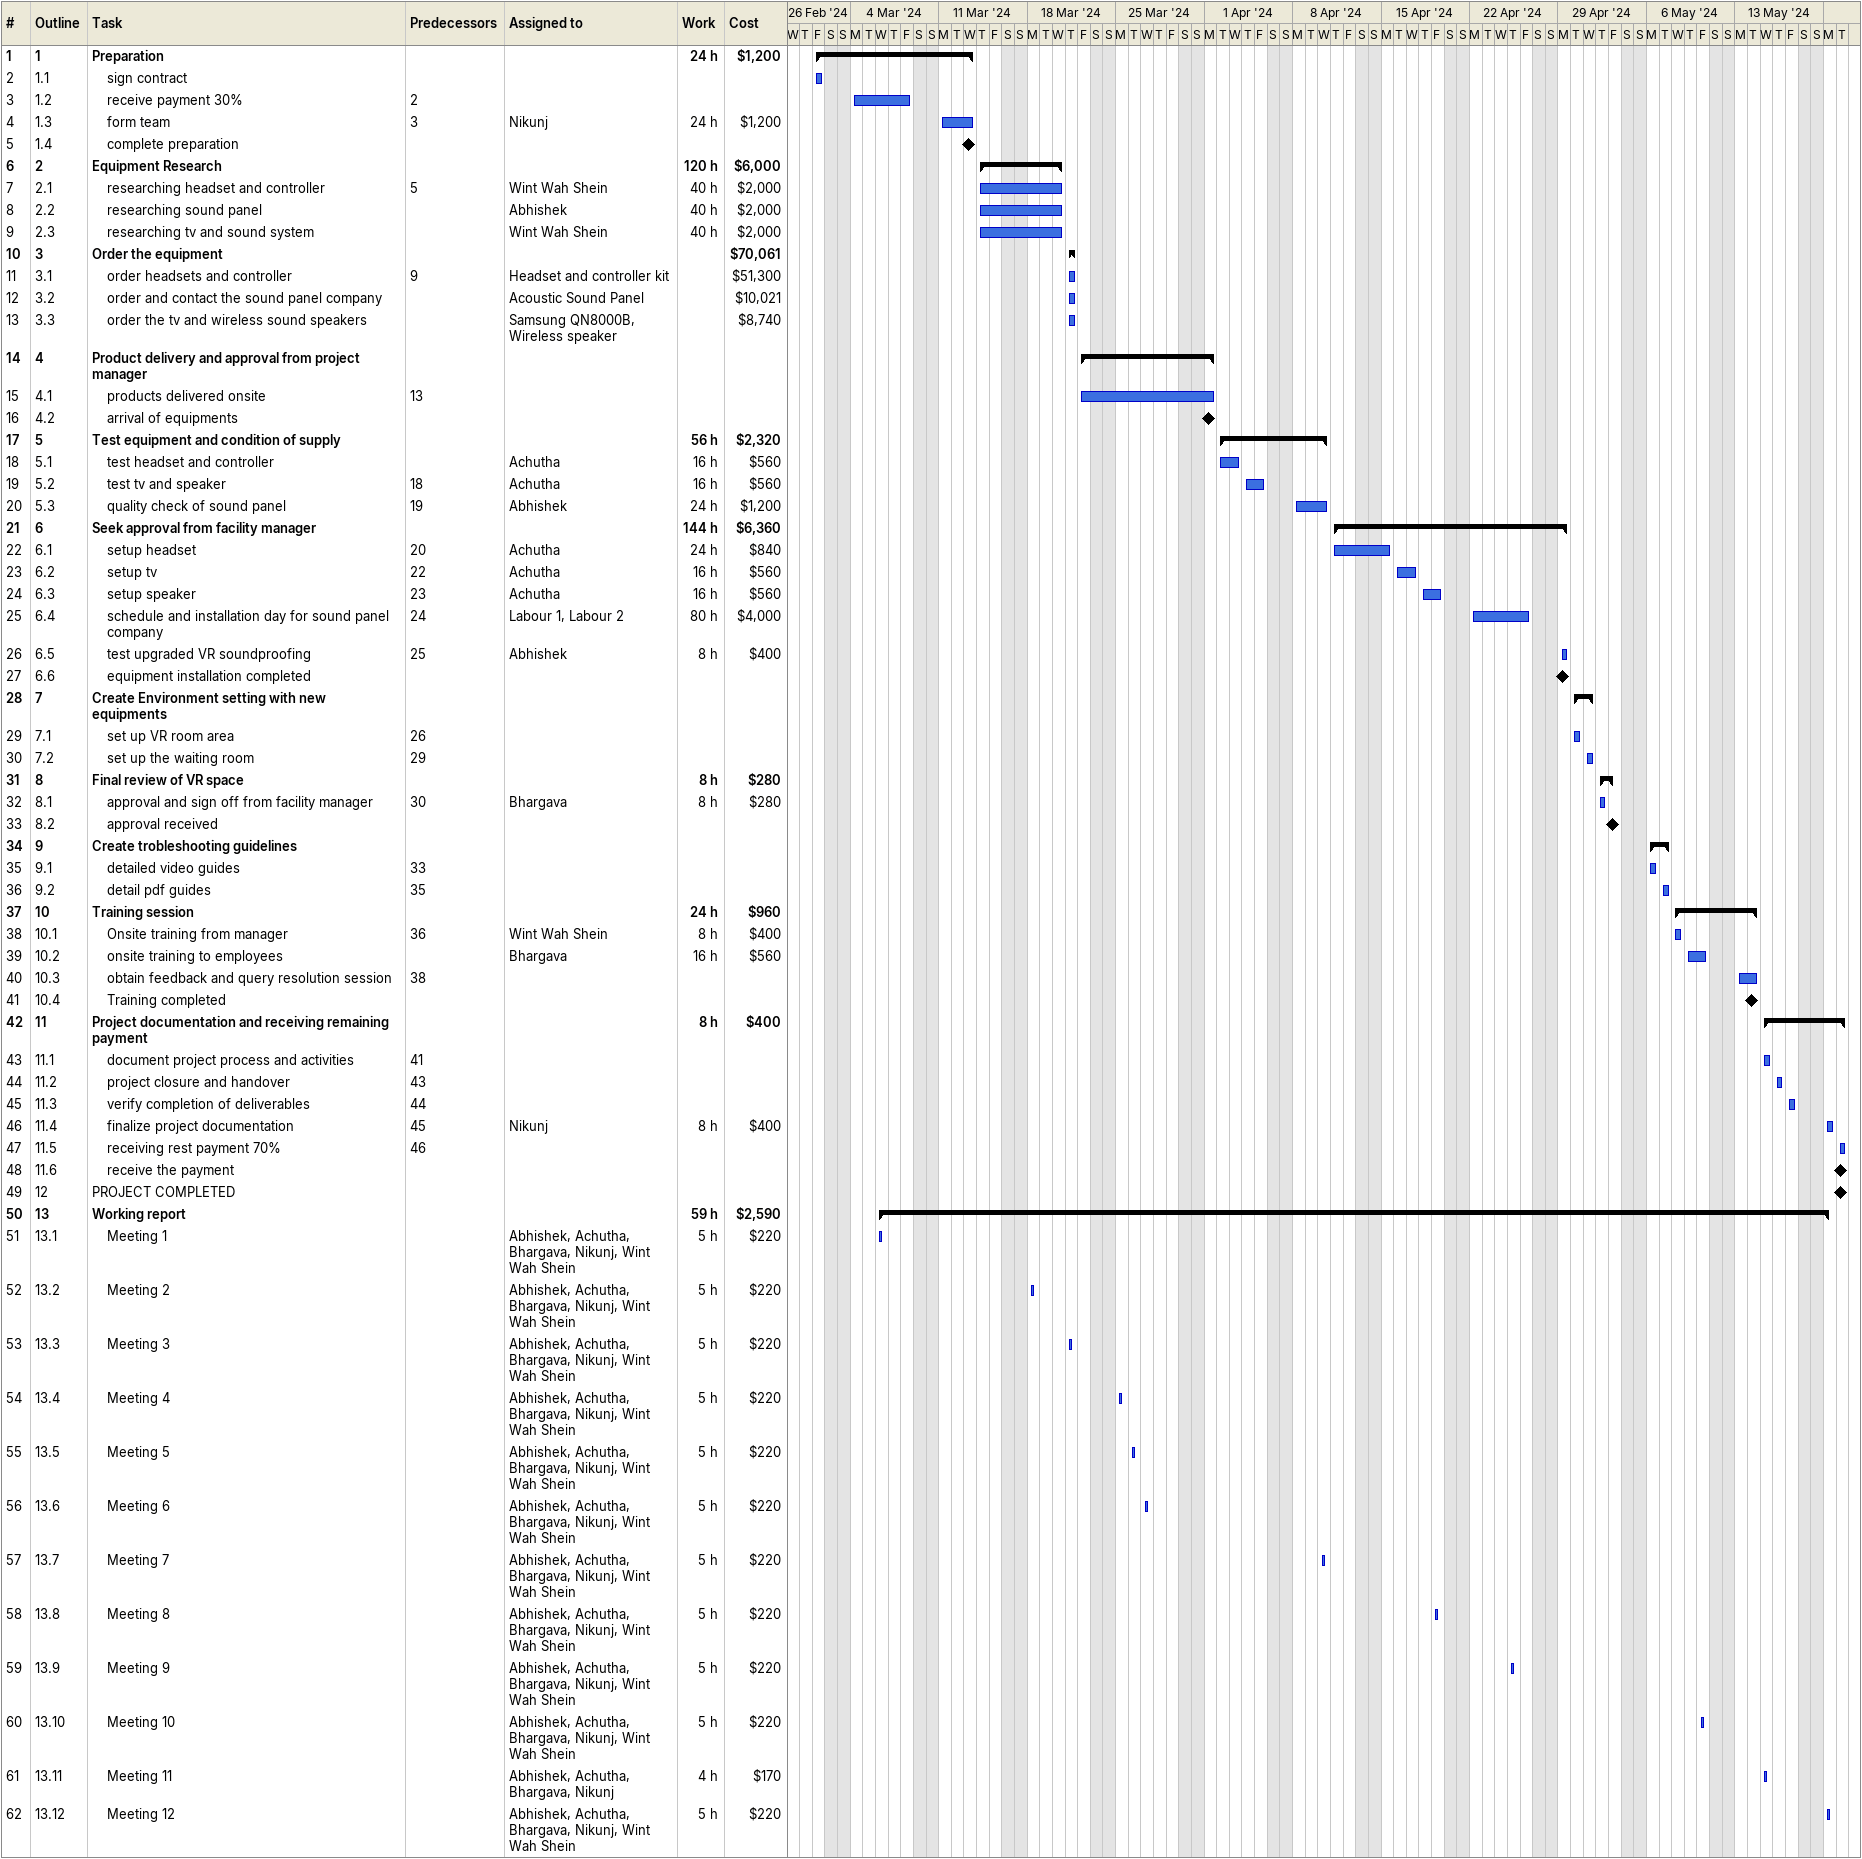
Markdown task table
| ID | WBS | Task | Start | Finish | Predecessors | Resources | Work (h) | Cost ($) |
|---|---|---|---|---|---|---|---|---|
| 1 | 1 | **Preparation** | 2024-03-01 | 2024-03-13 |  |  | 24 | 1200 |
| 2 | 1.1 | sign contract | 2024-03-01 | 2024-03-01 |  |  |  |  |
| 3 | 1.2 | receive payment 30% | 2024-03-04 | 2024-03-08 | 2 |  |  |  |
| 4 | 1.3 | form team | 2024-03-11 | 2024-03-13 | 3 | Nikunj | 24 | 1200 |
| 5 | 1.4 | complete preparation (milestone) | 2024-03-13 | 2024-03-13 |  |  |  |  |
| 6 | 2 | **Equipment Research** | 2024-03-14 | 2024-03-20 |  |  | 120 | 6000 |
| 7 | 2.1 | researching headset and controller | 2024-03-14 | 2024-03-20 | 5 | Wint Wah Shein | 40 | 2000 |
| 8 | 2.2 | researching sound panel | 2024-03-14 | 2024-03-20 |  | Abhishek | 40 | 2000 |
| 9 | 2.3 | researching tv and sound system | 2024-03-14 | 2024-03-20 |  | Wint Wah Shein | 40 | 2000 |
| 10 | 3 | **Order the equipment** | 2024-03-21 | 2024-03-21 |  |  |  | 70061 |
| 11 | 3.1 | order headsets and controller | 2024-03-21 | 2024-03-21 | 9 | Headset and controller kit |  | 51300 |
| 12 | 3.2 | order and contact the sound panel company | 2024-03-21 | 2024-03-21 |  | Acoustic Sound Panel |  | 10021 |
| 13 | 3.3 | order the tv and wireless sound speakers | 2024-03-21 | 2024-03-21 |  | Samsung QN8000B, Wireless speaker |  | 8740 |
| 14 | 4 | **Product delivery and approval from project manager** | 2024-03-22 | 2024-04-01 |  |  |  |  |
| 15 | 4.1 | products delivered onsite | 2024-03-22 | 2024-04-01 | 13 |  |  |  |
| 16 | 4.2 | arrival of equipments (milestone) | 2024-04-01 | 2024-04-01 |  |  |  |  |
| 17 | 5 | **Test equipment and condition of supply** | 2024-04-02 | 2024-04-10 |  |  | 56 | 2320 |
| 18 | 5.1 | test headset and controller | 2024-04-02 | 2024-04-03 |  | Achutha | 16 | 560 |
| 19 | 5.2 | test tv and speaker | 2024-04-04 | 2024-04-05 | 18 | Achutha | 16 | 560 |
| 20 | 5.3 | quality check of sound panel | 2024-04-08 | 2024-04-10 | 19 | Abhishek | 24 | 1200 |
| 21 | 6 | **Seek approval from facility manager** | 2024-04-11 | 2024-04-29 |  |  | 144 | 6360 |
| 22 | 6.1 | setup headset | 2024-04-11 | 2024-04-15 | 20 | Achutha | 24 | 840 |
| 23 | 6.2 | setup tv | 2024-04-16 | 2024-04-17 | 22 | Achutha | 16 | 560 |
| 24 | 6.3 | setup speaker | 2024-04-18 | 2024-04-19 | 23 | Achutha | 16 | 560 |
| 25 | 6.4 | schedule and installation day for sound panel company | 2024-04-22 | 2024-04-26 | 24 | Labour 1, Labour 2 | 80 | 4000 |
| 26 | 6.5 | test upgraded VR soundproofing | 2024-04-29 | 2024-04-29 | 25 | Abhishek | 8 | 400 |
| 27 | 6.6 | equipment installation completed (milestone) | 2024-04-29 | 2024-04-29 |  |  |  |  |
| 28 | 7 | **Create Environment setting with new equipments** | 2024-04-30 | 2024-05-01 |  |  |  |  |
| 29 | 7.1 | set up VR room area | 2024-04-30 | 2024-04-30 | 26 |  |  |  |
| 30 | 7.2 | set up the waiting room | 2024-05-01 | 2024-05-01 | 29 |  |  |  |
| 31 | 8 | **Final review of VR space** | 2024-05-02 | 2024-05-03 |  |  | 8 | 280 |
| 32 | 8.1 | approval and sign off from facility manager | 2024-05-02 | 2024-05-02 | 30 | Bhargava | 8 | 280 |
| 33 | 8.2 | approval received (milestone) | 2024-05-03 | 2024-05-03 |  |  |  |  |
| 34 | 9 | **Create trobleshooting guidelines** | 2024-05-06 | 2024-05-07 |  |  |  |  |
| 35 | 9.1 | detailed video guides | 2024-05-06 | 2024-05-06 | 33 |  |  |  |
| 36 | 9.2 | detail pdf guides | 2024-05-07 | 2024-05-07 | 35 |  |  |  |
| 37 | 10 | **Training session** | 2024-05-08 | 2024-05-14 |  |  | 24 | 960 |
| 38 | 10.1 | Onsite training from manager | 2024-05-08 | 2024-05-08 | 36 | Wint Wah Shein | 8 | 400 |
| 39 | 10.2 | onsite training to employees | 2024-05-09 | 2024-05-10 |  | Bhargava | 16 | 560 |
| 40 | 10.3 | obtain feedback and query resolution session | 2024-05-13 | 2024-05-14 | 38 |  |  |  |
| 41 | 10.4 | Training completed (milestone) | 2024-05-14 | 2024-05-14 |  |  |  |  |
| 42 | 11 | **Project documentation and receiving remaining payment** | 2024-05-15 | 2024-05-21 |  |  | 8 | 400 |
| 43 | 11.1 | document project process and activities | 2024-05-15 | 2024-05-15 | 41 |  |  |  |
| 44 | 11.2 | project closure and handover | 2024-05-16 | 2024-05-16 | 43 |  |  |  |
| 45 | 11.3 | verify completion of deliverables | 2024-05-17 | 2024-05-17 | 44 |  |  |  |
| 46 | 11.4 | finalize project documentation | 2024-05-20 | 2024-05-20 | 45 | Nikunj | 8 | 400 |
| 47 | 11.5 | receiving rest payment 70% | 2024-05-21 | 2024-05-21 | 46 |  |  |  |
| 48 | 11.6 | receive the payment (milestone) | 2024-05-21 | 2024-05-21 |  |  |  |  |
| 49 | 12 | PROJECT COMPLETED (milestone) | 2024-05-21 | 2024-05-21 |  |  |  |  |
| 50 | 13 | **Working report** | 2024-03-06 | 2024-05-20 |  |  | 59 | 2590 |
| 51 | 13.1 | Meeting 1 | 2024-03-06 | 2024-03-06 |  | Abhishek, Achutha, Bhargava, Nikunj, Wint Wah Shein | 5 | 220 |
| 52 | 13.2 | Meeting 2 | 2024-03-18 | 2024-03-18 |  | Abhishek, Achutha, Bhargava, Nikunj, Wint Wah Shein | 5 | 220 |
| 53 | 13.3 | Meeting 3 | 2024-03-21 | 2024-03-21 |  | Abhishek, Achutha, Bhargava, Nikunj, Wint Wah Shein | 5 | 220 |
| 54 | 13.4 | Meeting 4 | 2024-03-25 | 2024-03-25 |  | Abhishek, Achutha, Bhargava, Nikunj, Wint Wah Shein | 5 | 220 |
| 55 | 13.5 | Meeting 5 | 2024-03-26 | 2024-03-26 |  | Abhishek, Achutha, Bhargava, Nikunj, Wint Wah Shein | 5 | 220 |
| 56 | 13.6 | Meeting 6 | 2024-03-27 | 2024-03-27 |  | Abhishek, Achutha, Bhargava, Nikunj, Wint Wah Shein | 5 | 220 |
| 57 | 13.7 | Meeting 7 | 2024-04-10 | 2024-04-10 |  | Abhishek, Achutha, Bhargava, Nikunj, Wint Wah Shein | 5 | 220 |
| 58 | 13.8 | Meeting 8 | 2024-04-19 | 2024-04-19 |  | Abhishek, Achutha, Bhargava, Nikunj, Wint Wah Shein | 5 | 220 |
| 59 | 13.9 | Meeting 9 | 2024-04-25 | 2024-04-25 |  | Abhishek, Achutha, Bhargava, Nikunj, Wint Wah Shein | 5 | 220 |
| 60 | 13.10 | Meeting 10 | 2024-05-10 | 2024-05-10 |  | Abhishek, Achutha, Bhargava, Nikunj, Wint Wah Shein | 5 | 220 |
| 61 | 13.11 | Meeting 11 | 2024-05-15 | 2024-05-15 |  | Abhishek, Achutha, Bhargava, Nikunj | 4 | 170 |
| 62 | 13.12 | Meeting 12 | 2024-05-20 | 2024-05-20 |  | Abhishek, Achutha, Bhargava, Nikunj, Wint Wah Shein | 5 | 220 |
